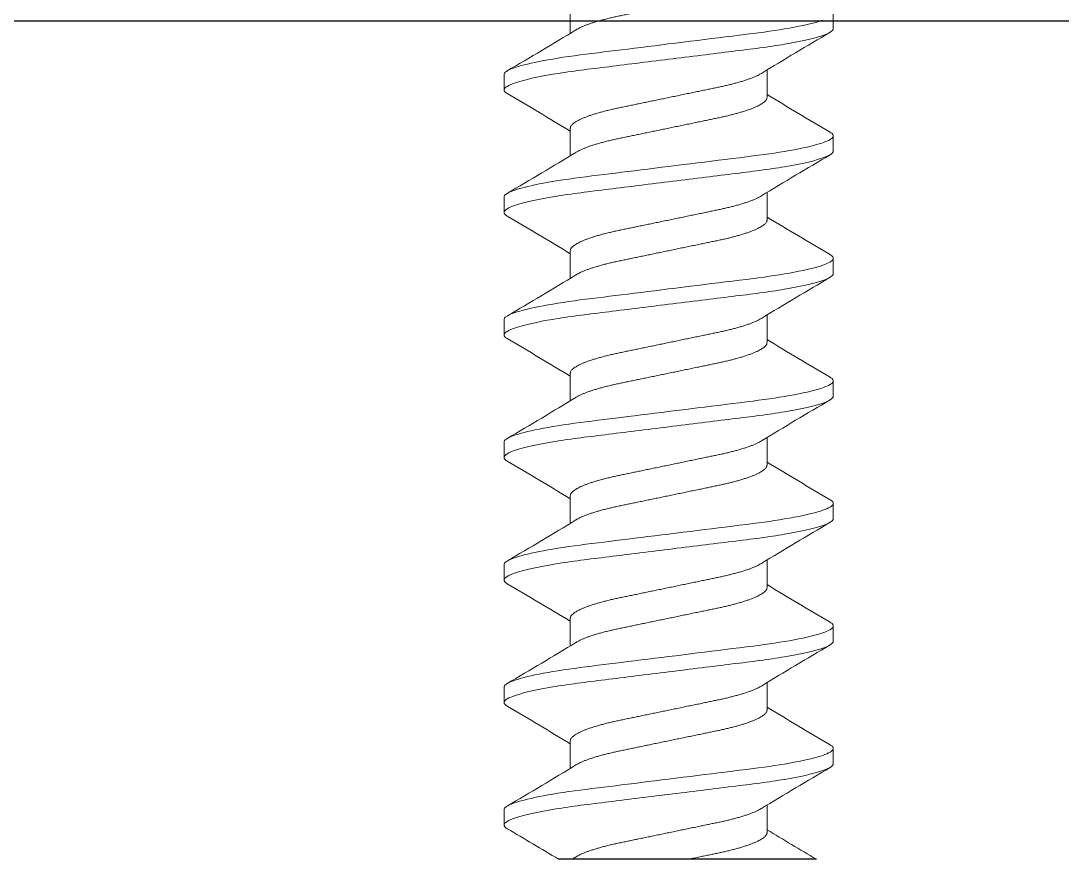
# Model space of a CAD drawing. Header units: inches. Extents: x 129892 to 140765, y 18172 to 24435.
# Drawn here: x 131256.27 to 131265.34, y 22517.56 to 22524.99 of the extents above; entities that cross this region are included whole.
import ezdxf

# ---------------------------------------------------------------- set-up
doc = ezdxf.new("R2010")
doc.units = ezdxf.units.IN
doc.header["$MEASUREMENT"] = 0

# ---------------------------------------------------------------- blocks, each defined once
blk = doc.blocks.new('A$C47B607A2')
at = {"color": 7, "linetype": 'Continuous', "lineweight": 15}
for p, q in [((2.1438, 7.4317), (2.1438, 7.1916)), ((4.4337, 7.2316), (4.4337, 7.365)), ((1.5665, 6.8316), (1.5665, 6.6983)), ((3.8563, 6.6318), (3.8563, 6.8719)), ((2.1438, 6.3651), (2.1438, 6.1249)), ((4.4337, 6.165), (4.4337, 6.2983)), ((3.8563, 5.565), (3.8563, 5.8051)), ((1.5665, 5.765), (1.5665, 5.6316)), ((2.1438, 5.2983), (2.1438, 5.0581)), ((4.4337, 5.0982), (4.4337, 5.2315)), ((3.8563, 4.4982), (3.8563, 4.7383)), ((1.5665, 4.6982), (1.5665, 4.5648)), ((2.1438, 4.2315), (2.1438, 3.9913)), ((4.4337, 4.0314), (4.4337, 4.1647)), ((1.5665, 3.6314), (1.5665, 3.498)), ((3.8563, 3.4314), (3.8563, 3.6715)), ((2.1438, 3.1647), (2.1438, 2.9246)), ((4.4337, 2.9646), (4.4337, 3.0979)), ((1.5665, 2.5646), (1.5665, 2.4312)), ((3.8563, 2.3645), (3.8563, 2.6046)), ((2.1438, 2.0978), (2.1438, 1.8576)), ((4.4337, 1.8977), (4.4337, 2.031)), ((1.5665, 1.4977), (1.5665, 1.3643)), ((3.8563, 1.2977), (3.8563, 1.5378)), ((2.1438, 1.031), (2.1438, 0.7908)), ((4.4337, 0.8309), (4.4337, 0.9642)), ((3.8563, 0.2307), (3.8563, 0.4709)), ((1.5665, 0.4309), (1.5665, 0.2975))]:
    blk.add_line(p, q, dxfattribs=at)
at = {"color": 7, "linetype": 'Continuous', "lineweight": 15, "flags": 128}
for points in [[(4.3423, 7.3052), (4.3214, 7.2983), (4.2984, 7.2913), (4.2703, 7.2835), (4.2397, 7.2756), (4.2067, 7.2677), (4.1713, 7.2599), (4.1338, 7.2521), (4.0941, 7.2444), (4.0525, 7.2368), (4.0092, 7.2293), (3.9664, 7.2223), (3.9223, 7.2154), (3.877, 7.2086), (3.8306, 7.2021), (3.7833, 7.1957), (3.7352, 7.1895), (3.6774, 7.1823), (3.6175, 7.1749), (3.5556, 7.1672), (3.4918, 7.1593), (3.4334, 7.152), (3.3738, 7.1446), (3.3132, 7.1371), (3.2517, 7.1295), (3.1894, 7.1218), (3.1266, 7.114), (3.0634, 7.1062), (3.0001, 7.0983), (2.9399, 7.0908), (2.8798, 7.0834), (2.8201, 7.076), (2.7609, 7.0686), (2.7022, 7.0614), (2.6444, 7.0542), (2.5906, 7.0475), (2.5378, 7.041), (2.486, 7.0345), (2.4353, 7.0283), (2.3859, 7.0221), (2.3322, 7.0155), (2.2802, 7.009), (2.2294, 7.0026), (2.1794, 6.9959), (2.1304, 6.989), (2.0826, 6.9819), (2.036, 6.9747), (1.991, 6.9673), (1.9498, 6.9602), (1.9101, 6.9529), (1.8722, 6.9456), (1.8362, 6.9382), (1.8021, 6.9308), (1.7701, 6.9233), (1.7419, 6.9163), (1.7157, 6.9093), (1.6915, 6.9023), (1.6694, 6.8953), (1.6495, 6.8884), (1.6297, 6.8808), (1.6127, 6.8733), (1.5984, 6.8659), (1.5868, 6.8587), (1.5778, 6.8516), (1.5715, 6.8448), (1.5677, 6.8381), (1.5665, 6.8316), (1.5665, 6.8316)], [(4.4046, 6.3308), (4.4134, 6.3253), (4.4224, 6.3183), (4.4287, 6.3114), (4.4325, 6.3048), (4.4337, 6.2983), (4.4326, 6.2922), (4.4292, 6.2858), (4.4235, 6.2793), (4.4154, 6.2727), (4.4049, 6.2658), (4.392, 6.2589), (4.3776, 6.2522), (4.361, 6.2454), (4.3423, 6.2385), (4.3214, 6.2316), (4.2984, 6.2246), (4.2703, 6.2168), (4.2397, 6.2089), (4.2067, 6.2011), (4.1713, 6.1932), (4.1338, 6.1855), (4.0941, 6.1777), (4.0525, 6.1701), (4.0092, 6.1626), (3.9664, 6.1556), (3.9223, 6.1487), (3.877, 6.142), (3.8306, 6.1354), (3.7833, 6.129), (3.7352, 6.1228), (3.6774, 6.1156), (3.6175, 6.1082), (3.5556, 6.1005), (3.4918, 6.0926), (3.4334, 6.0854), (3.3738, 6.078), (3.3132, 6.0705), (3.2517, 6.0628), (3.1894, 6.0551), (3.1266, 6.0473), (3.0634, 6.0395), (3.0001, 6.0316), (2.9399, 6.0242), (2.8798, 6.0167), (2.8201, 6.0093), (2.7609, 6.002), (2.7022, 5.9947), (2.6444, 5.9875), (2.5906, 5.9809), (2.5378, 5.9743), (2.486, 5.9679), (2.4353, 5.9616), (2.3859, 5.9555), (2.3322, 5.9488), (2.2802, 5.9424), (2.2294, 5.9359), (2.1794, 5.9292), (2.1304, 5.9223), (2.0826, 5.9153), (2.036, 5.908), (1.991, 5.9006), (1.9498, 5.8935), (1.9101, 5.8863), (1.8722, 5.879), (1.8362, 5.8716), (1.8021, 5.8641), (1.7701, 5.8567), (1.7419, 5.8496), (1.7157, 5.8426), (1.6915, 5.8356), (1.6694, 5.8286), (1.6495, 5.8217), (1.6297, 5.8141), (1.6127, 5.8066), (1.5984, 5.7992), (1.5868, 5.792), (1.5778, 5.785), (1.5715, 5.7781), (1.5677, 5.7714), (1.5665, 5.765), (1.5665, 5.765)], [(4.4046, 5.264), (4.4134, 5.2586), (4.4224, 5.2515), (4.4287, 5.2446), (4.4325, 5.238), (4.4337, 5.2315), (4.4326, 5.2254), (4.4292, 5.219), (4.4235, 5.2125), (4.4154, 5.2059), (4.4049, 5.199), (4.392, 5.1921), (4.3776, 5.1854), (4.361, 5.1786), (4.3423, 5.1717), (4.3214, 5.1648), (4.2984, 5.1578), (4.2703, 5.15), (4.2397, 5.1421), (4.2067, 5.1343), (4.1713, 5.1265), (4.1338, 5.1187), (4.0941, 5.111), (4.0525, 5.1033), (4.0092, 5.0958), (3.9664, 5.0888), (3.9223, 5.0819), (3.877, 5.0752), (3.8306, 5.0686), (3.7833, 5.0622), (3.7352, 5.056), (3.6774, 5.0488), (3.6175, 5.0414), (3.5556, 5.0337), (3.4918, 5.0258), (3.4334, 5.0186), (3.3738, 5.0112), (3.3132, 5.0037), (3.2517, 4.996), (3.1894, 4.9883), (3.1266, 4.9805), (3.0634, 4.9727), (3.0001, 4.9648), (2.9399, 4.9574), (2.8798, 4.9499), (2.8201, 4.9425), (2.7609, 4.9352), (2.7022, 4.9279), (2.6444, 4.9207), (2.5906, 4.9141), (2.5378, 4.9075), (2.486, 4.9011), (2.4353, 4.8948), (2.3859, 4.8887), (2.3322, 4.882), (2.2802, 4.8756), (2.2294, 4.8691), (2.1794, 4.8624), (2.1304, 4.8555), (2.0826, 4.8485), (2.036, 4.8412), (1.991, 4.8339), (1.9498, 4.8267), (1.9101, 4.8195), (1.8722, 4.8122), (1.8362, 4.8048), (1.8021, 4.7973), (1.7701, 4.7899), (1.7419, 4.7828), (1.7157, 4.7758), (1.6915, 4.7688), (1.6694, 4.7618), (1.6495, 4.7549), (1.6297, 4.7473), (1.6127, 4.7398), (1.5984, 4.7324), (1.5868, 4.7252), (1.5778, 4.7182), (1.5715, 4.7113), (1.5677, 4.7046), (1.5665, 4.6982), (1.5665, 4.6982)], [(4.4046, 4.1972), (4.4134, 4.1918), (4.4224, 4.1847), (4.4287, 4.1778), (4.4325, 4.1712), (4.4337, 4.1647), (4.4326, 4.1586), (4.4292, 4.1523), (4.4235, 4.1457), (4.4154, 4.1391), (4.4049, 4.1322), (4.392, 4.1253), (4.3776, 4.1186), (4.361, 4.1118), (4.3423, 4.105), (4.3214, 4.098), (4.2984, 4.091), (4.2703, 4.0832), (4.2397, 4.0753), (4.2067, 4.0675), (4.1713, 4.0597), (4.1338, 4.0519), (4.0941, 4.0442), (4.0525, 4.0365), (4.0092, 4.029), (3.9664, 4.022), (3.9223, 4.0151), (3.877, 4.0084), (3.8306, 4.0018), (3.7833, 3.9954), (3.7352, 3.9892), (3.6774, 3.982), (3.6175, 3.9746), (3.5556, 3.9669), (3.4918, 3.959), (3.4334, 3.9518), (3.3738, 3.9444), (3.3132, 3.9369), (3.2517, 3.9292), (3.1894, 3.9215), (3.1266, 3.9137), (3.0634, 3.9059), (3.0001, 3.898), (2.9399, 3.8906), (2.8798, 3.8831), (2.8201, 3.8757), (2.7609, 3.8684), (2.7022, 3.8611), (2.6444, 3.8539), (2.5906, 3.8473), (2.5378, 3.8407), (2.486, 3.8343), (2.4353, 3.828), (2.3859, 3.8219), (2.3322, 3.8152), (2.2802, 3.8088), (2.2294, 3.8023), (2.1794, 3.7956), (2.1304, 3.7887), (2.0826, 3.7817), (2.036, 3.7744), (1.991, 3.7671), (1.9498, 3.7599), (1.9101, 3.7527), (1.8722, 3.7454), (1.8362, 3.738), (1.8021, 3.7305), (1.7701, 3.7231), (1.7419, 3.716), (1.7157, 3.709), (1.6915, 3.702), (1.6694, 3.695), (1.6495, 3.6881), (1.6297, 3.6805), (1.6127, 3.673), (1.5984, 3.6656), (1.5868, 3.6584), (1.5778, 3.6514), (1.5715, 3.6445), (1.5677, 3.6378), (1.5665, 3.6314), (1.5665, 3.6314)], [(4.4046, 3.1304), (4.4134, 3.125), (4.4224, 3.1179), (4.4287, 3.111), (4.4325, 3.1044), (4.4337, 3.0979), (4.4326, 3.0918), (4.4292, 3.0855), (4.4235, 3.079), (4.4154, 3.0723), (4.4049, 3.0655), (4.392, 3.0585), (4.3776, 3.0518), (4.361, 3.045), (4.3423, 3.0382), (4.3214, 3.0312), (4.2984, 3.0242), (4.2703, 3.0164), (4.2397, 3.0086), (4.2067, 3.0007), (4.1713, 2.9929), (4.1338, 2.9851), (4.0941, 2.9774), (4.0525, 2.9697), (4.0092, 2.9622), (3.9664, 2.9552), (3.9223, 2.9483), (3.877, 2.9416), (3.8306, 2.935), (3.7833, 2.9286), (3.7352, 2.9224), (3.6774, 2.9152), (3.6175, 2.9078), (3.5556, 2.9001), (3.4918, 2.8922), (3.4334, 2.885), (3.3738, 2.8776), (3.3132, 2.8701), (3.2517, 2.8624), (3.1894, 2.8547), (3.1266, 2.8469), (3.0634, 2.8391), (3.0001, 2.8312), (2.9399, 2.8238), (2.8798, 2.8163), (2.8201, 2.8089), (2.7609, 2.8016), (2.7022, 2.7943), (2.6444, 2.7871), (2.5906, 2.7805), (2.5378, 2.7739), (2.486, 2.7675), (2.4353, 2.7612), (2.3859, 2.7551), (2.3322, 2.7484), (2.2802, 2.742), (2.2294, 2.7355), (2.1794, 2.7288), (2.1304, 2.7219), (2.0826, 2.7149), (2.036, 2.7076), (1.991, 2.7003), (1.9498, 2.6931), (1.9101, 2.6859), (1.8722, 2.6786), (1.8362, 2.6712), (1.8021, 2.6638), (1.7701, 2.6563), (1.7419, 2.6492), (1.7157, 2.6422), (1.6915, 2.6352), (1.6694, 2.6282), (1.6495, 2.6213), (1.6297, 2.6137), (1.6127, 2.6062), (1.5984, 2.5989), (1.5868, 2.5916), (1.5778, 2.5846), (1.5715, 2.5777), (1.5677, 2.571), (1.5665, 2.5646), (1.5665, 2.5646)], [(4.4046, 2.0635), (4.4134, 2.058), (4.4224, 2.051), (4.4287, 2.0441), (4.4325, 2.0375), (4.4337, 2.031), (4.4326, 2.0249), (4.4292, 2.0185), (4.4235, 2.012), (4.4154, 2.0054), (4.4049, 1.9985), (4.392, 1.9916), (4.3776, 1.9849), (4.361, 1.9781), (4.3423, 1.9712), (4.3214, 1.9643), (4.2984, 1.9573), (4.2703, 1.9495), (4.2397, 1.9416), (4.2067, 1.9338), (4.1713, 1.9259), (4.1338, 1.9182), (4.0941, 1.9104), (4.0525, 1.9028), (4.0092, 1.8953), (3.9664, 1.8883), (3.9223, 1.8814), (3.877, 1.8747), (3.8306, 1.8681), (3.7833, 1.8617), (3.7352, 1.8555), (3.6774, 1.8483), (3.6175, 1.8409), (3.5556, 1.8332), (3.4918, 1.8253), (3.4334, 1.8181), (3.3738, 1.8107), (3.3132, 1.8032), (3.2517, 1.7955), (3.1894, 1.7878), (3.1266, 1.78), (3.0634, 1.7722), (3.0001, 1.7643), (2.9399, 1.7569), (2.8798, 1.7494), (2.8201, 1.742), (2.7609, 1.7347), (2.7022, 1.7274), (2.6444, 1.7202), (2.5906, 1.7135), (2.5378, 1.707), (2.486, 1.7006), (2.4353, 1.6943), (2.3859, 1.6882), (2.3322, 1.6815), (2.2802, 1.6751), (2.2294, 1.6686), (2.1794, 1.6619), (2.1304, 1.655), (2.0826, 1.648), (2.036, 1.6407), (1.991, 1.6333), (1.9498, 1.6262), (1.9101, 1.619), (1.8722, 1.6117), (1.8362, 1.6043), (1.8021, 1.5968), (1.7701, 1.5894), (1.7419, 1.5823), (1.7157, 1.5753), (1.6915, 1.5683), (1.6694, 1.5613), (1.6495, 1.5544), (1.6297, 1.5468), (1.6127, 1.5393), (1.5984, 1.5319), (1.5868, 1.5247), (1.5778, 1.5177), (1.5715, 1.5108), (1.5677, 1.5041), (1.5665, 1.4977), (1.5665, 1.4977)], [(4.4046, 0.9967), (4.4134, 0.9912), (4.4224, 0.9842), (4.4287, 0.9773), (4.4325, 0.9707), (4.4337, 0.9642), (4.4326, 0.9581), (4.4292, 0.9517), (4.4235, 0.9452), (4.4154, 0.9386), (4.4049, 0.9317), (4.392, 0.9248), (4.3776, 0.9181), (4.361, 0.9113), (4.3423, 0.9044), (4.3214, 0.8975), (4.2984, 0.8905), (4.2703, 0.8827), (4.2397, 0.8748), (4.2067, 0.867), (4.1713, 0.8591), (4.1338, 0.8514), (4.0941, 0.8437), (4.0525, 0.836), (4.0092, 0.8285), (3.9664, 0.8215), (3.9223, 0.8146), (3.877, 0.8079), (3.8306, 0.8013), (3.7833, 0.7949), (3.7352, 0.7887), (3.6774, 0.7815), (3.6175, 0.7741), (3.5556, 0.7664), (3.4918, 0.7585), (3.4334, 0.7513), (3.3738, 0.7439), (3.3132, 0.7364), (3.2517, 0.7287), (3.1894, 0.721), (3.1266, 0.7132), (3.0634, 0.7054), (3.0001, 0.6975), (2.9399, 0.6901), (2.8798, 0.6826), (2.8201, 0.6752), (2.7609, 0.6679), (2.7022, 0.6606), (2.6444, 0.6534), (2.5906, 0.6468), (2.5378, 0.6402), (2.486, 0.6338), (2.4353, 0.6275), (2.3859, 0.6214), (2.3322, 0.6147), (2.2802, 0.6083), (2.2294, 0.6018), (2.1794, 0.5951), (2.1304, 0.5882), (2.0826, 0.5812), (2.036, 0.5739), (1.991, 0.5666), (1.9498, 0.5594), (1.9101, 0.5522), (1.8722, 0.5449), (1.8362, 0.5375), (1.8021, 0.53), (1.7701, 0.5226), (1.7419, 0.5155), (1.7157, 0.5085), (1.6915, 0.5015), (1.6694, 0.4945), (1.6495, 0.4876), (1.6297, 0.48), (1.6127, 0.4725), (1.5984, 0.4651), (1.5868, 0.4579), (1.5778, 0.4509), (1.5715, 0.444), (1.5677, 0.4373), (1.5665, 0.4309), (1.5665, 0.4309)]]:
    blk.add_lwpolyline(points, dxfattribs=at)
blk.add_lwpolyline([(4.2863, -0.0003), (2.0412, -0.0003)])
at = {"color": 7, "linetype": 'Continuous', "lineweight": 15}
for centre, radius, start, end in [((-20.3924, 44.3185), 43.4314, 300.41518, 301.33364), ((26.3834, -30.2396), 43.4134, 120.41507, 121.3338), ((-22.0266, -33.5413), 46.6327, 58.78071, 59.56562), ((28.0263, 46.5373), 46.6319, 238.78072, 239.56555), ((-20.3864, 43.2417), 43.4197, 300.41509, 301.33379), ((26.3879, -31.3141), 43.4223, 120.41517, 121.33371), ((-22.0333, -34.6193), 46.6458, 58.78085, 59.56555), ((28.0263, 45.4705), 46.6319, 238.78072, 239.56555), ((-20.3864, 42.175), 43.4197, 300.41509, 301.33379), ((26.3879, -32.3809), 43.4223, 120.41517, 121.33371), ((-22.0333, -35.6861), 46.6458, 58.78085, 59.56555), ((28.0263, 44.4037), 46.6319, 238.78072, 239.56555), ((-20.3864, 41.1082), 43.4197, 300.41509, 301.33379), ((26.3879, -33.4477), 43.4223, 120.41517, 121.33371), ((-22.0333, -36.7529), 46.6458, 58.78085, 59.56555), ((28.0263, 43.3369), 46.6319, 238.78072, 239.56555), ((-20.3864, 40.0414), 43.4197, 300.41509, 301.33379), ((26.3879, -34.5145), 43.4223, 120.41517, 121.33371), ((-22.0333, -37.8197), 46.6458, 58.78085, 59.56555), ((28.0263, 42.27), 46.6319, 238.78072, 239.56555), ((-20.3864, 38.9744), 43.4197, 300.41509, 301.33379), ((26.3879, -35.5814), 43.4223, 120.41517, 121.33371), ((-22.0333, -38.8866), 46.6458, 58.78085, 59.56555), ((28.0263, 41.2032), 46.6319, 238.78072, 239.56555), ((-20.3864, 37.9077), 43.4197, 300.41509, 301.33379), ((26.3879, -36.6482), 43.4223, 120.41517, 121.33371), ((-22.0333, -39.9534), 46.6458, 58.92813, 59.56555), ((28.0263, 40.1363), 46.6319, 238.78072, 239.3964)]:
    blk.add_arc(centre, radius, start, end, dxfattribs=at)
for points, knots in [([(3.8563, 7.698), (3.8561, 7.6953), (3.8557, 7.6898), (3.8519, 7.6812), (3.8457, 7.6723), (3.837, 7.6631), (3.8256, 7.6537), (3.8116, 7.6441), (3.7951, 7.6343), (3.7756, 7.6242), (3.7533, 7.6139), (3.7279, 7.6034), (3.7001, 7.593), (3.6699, 7.5826), (3.6375, 7.5724), (3.6037, 7.5625), (3.5688, 7.553), (3.533, 7.5439), (3.496, 7.535), (3.4581, 7.5265), (3.419, 7.5183), (3.3787, 7.51), (3.337, 7.5013), (3.2931, 7.4922), (3.2471, 7.4827), (3.1992, 7.4727), (3.1503, 7.4626), (3.1007, 7.4523), (3.0505, 7.4418), (3.0009, 7.4315), (2.952, 7.4214), (2.904, 7.4114), (2.8566, 7.4016), (2.8098, 7.3919), (2.7639, 7.3823), (2.719, 7.373), (2.6754, 7.364), (2.6326, 7.3551), (2.5906, 7.3464), (2.5494, 7.3378), (2.5095, 7.3289), (2.4706, 7.3197), (2.433, 7.3102), (2.3975, 7.3005), (2.3642, 7.2908), (2.3332, 7.2811), (2.3041, 7.2712), (2.2772, 7.2612), (2.2525, 7.2512), (2.2301, 7.2412), (2.2105, 7.2313), (2.1981, 7.2246), (2.193, 7.2212), (2.1928, 7.2211)], [0, 0, 0, 0, 0.018809, 0.037877, 0.057179, 0.076689, 0.096379, 0.11622, 0.136179, 0.156224, 0.177279, 0.198352, 0.219403, 0.240394, 0.261285, 0.282039, 0.301689, 0.321152, 0.340401, 0.359409, 0.378169, 0.397041, 0.416167, 0.435521, 0.456012, 0.476692, 0.497525, 0.518475, 0.539504, 0.560572, 0.580683, 0.60076, 0.620768, 0.640675, 0.660448, 0.680056, 0.699471, 0.718664, 0.738507, 0.758145, 0.778013, 0.798149, 0.818524, 0.839105, 0.858913, 0.878847, 0.898874, 0.918963, 0.939077, 0.959183, 0.979247, 0.999234, 1, 1, 1, 1]), ([(4.4337, 7.2316), (4.4337, 7.2124), (4.3988, 7.19), (4.2535, 7.143), (4.1432, 7.1185), (3.9422, 7.0847), (3.8695, 7.0738), (3.7178, 7.0536), (3.6391, 7.0442), (3.3836, 7.0125), (3.1922, 6.9888), (2.808, 6.9411), (2.6165, 6.9174), (2.3611, 6.8857), (2.2824, 6.8763), (2.1307, 6.8561), (2.058, 6.8453), (1.857, 6.8114), (1.7467, 6.787), (1.6014, 6.74), (1.5665, 6.7175), (1.5665, 6.6983)], [0, 0, 0, 0, 0.125, 0.125, 0.25, 0.25, 0.3125, 0.3125, 0.375, 0.375, 0.5, 0.5, 0.625, 0.625, 0.6875, 0.6875, 0.75, 0.75, 0.875, 0.875, 1, 1, 1, 1]), ([(3.8072, 6.842), (3.8031, 6.8396), (3.7937, 6.8338), (3.7756, 6.8246), (3.7533, 6.8143), (3.7279, 6.8038), (3.7001, 6.7934), (3.6699, 6.783), (3.6375, 6.7728), (3.6037, 6.7629), (3.5688, 6.7534), (3.533, 6.7443), (3.496, 6.7354), (3.4581, 6.7269), (3.419, 6.7187), (3.3787, 6.7104), (3.337, 6.7017), (3.2931, 6.6926), (3.2471, 6.683), (3.1992, 6.6731), (3.1503, 6.663), (3.1007, 6.6526), (3.0505, 6.6422), (3.0009, 6.6319), (2.952, 6.6218), (2.904, 6.6118), (2.8566, 6.602), (2.8098, 6.5922), (2.7639, 6.5827), (2.719, 6.5734), (2.6754, 6.5644), (2.6326, 6.5555), (2.5906, 6.5467), (2.5494, 6.5382), (2.5095, 6.5293), (2.4706, 6.5201), (2.433, 6.5106), (2.3975, 6.5009), (2.3642, 6.4912), (2.3332, 6.4814), (2.3041, 6.4716), (2.2772, 6.4616), (2.2525, 6.4516), (2.2302, 6.4416), (2.2103, 6.4317), (2.1927, 6.4217), (2.1776, 6.4117), (2.1651, 6.4018), (2.1555, 6.3921), (2.1488, 6.3828), (2.1446, 6.3737), (2.1441, 6.368), (2.1438, 6.3651)], [0, 0, 0, 0, 0.015022, 0.035068, 0.056123, 0.077196, 0.098248, 0.119238, 0.14013, 0.160884, 0.180534, 0.199998, 0.219246, 0.238255, 0.257015, 0.275888, 0.295014, 0.314368, 0.33486, 0.35554, 0.376373, 0.397323, 0.418352, 0.439421, 0.459532, 0.479609, 0.499618, 0.519525, 0.539298, 0.558906, 0.578321, 0.597515, 0.617358, 0.636996, 0.656865, 0.677001, 0.697376, 0.717957, 0.737765, 0.7577, 0.777727, 0.797816, 0.81793, 0.838037, 0.858101, 0.878088, 0.898909, 0.919574, 0.940046, 0.960295, 0.980289, 1, 1, 1, 1]), ([(3.8563, 6.6318), (3.8561, 6.629), (3.8557, 6.6235), (3.8519, 6.6149), (3.8457, 6.606), (3.837, 6.5968), (3.8256, 6.5874), (3.8116, 6.5778), (3.7951, 6.568), (3.7756, 6.5579), (3.7533, 6.5476), (3.7279, 6.5372), (3.7001, 6.5267), (3.6699, 6.5163), (3.6375, 6.5061), (3.6037, 6.4962), (3.5688, 6.4867), (3.533, 6.4776), (3.496, 6.4688), (3.4581, 6.4602), (3.419, 6.4521), (3.3787, 6.4437), (3.337, 6.435), (3.2931, 6.4259), (3.2471, 6.4164), (3.1992, 6.4064), (3.1503, 6.3963), (3.1007, 6.386), (3.0505, 6.3756), (3.0009, 6.3653), (2.952, 6.3551), (2.904, 6.3452), (2.8566, 6.3353), (2.8098, 6.3256), (2.7639, 6.316), (2.719, 6.3067), (2.6754, 6.2977), (2.6326, 6.2888), (2.5906, 6.2801), (2.5494, 6.2715), (2.5095, 6.2627), (2.4706, 6.2534), (2.433, 6.2439), (2.3975, 6.2343), (2.3642, 6.2245), (2.3332, 6.2148), (2.3041, 6.2049), (2.2772, 6.1949), (2.2525, 6.1849), (2.2301, 6.1749), (2.2105, 6.165), (2.1981, 6.1583), (2.193, 6.1549), (2.1928, 6.1548)], [0, 0, 0, 0, 0.018809, 0.037877, 0.057179, 0.076689, 0.096379, 0.11622, 0.136179, 0.156224, 0.177279, 0.198352, 0.219403, 0.240394, 0.261285, 0.282039, 0.301689, 0.321152, 0.340401, 0.359409, 0.378169, 0.397041, 0.416167, 0.435521, 0.456012, 0.476692, 0.497525, 0.518475, 0.539504, 0.560572, 0.580683, 0.60076, 0.620768, 0.640675, 0.660448, 0.680056, 0.699471, 0.718664, 0.738507, 0.758145, 0.778013, 0.798149, 0.818524, 0.839105, 0.858913, 0.878847, 0.898874, 0.918963, 0.939077, 0.959183, 0.979247, 0.999234, 1, 1, 1, 1]), ([(4.4337, 6.165), (4.4337, 6.1457), (4.3988, 6.1233), (4.2535, 6.0763), (4.1432, 6.0519), (3.9422, 6.018), (3.8695, 6.0072), (3.7178, 5.9869), (3.6391, 5.9775), (3.3836, 5.9459), (3.1922, 5.9221), (2.808, 5.8745), (2.6165, 5.8507), (2.3611, 5.8191), (2.2824, 5.8097), (2.1307, 5.7894), (2.058, 5.7786), (1.857, 5.7447), (1.7467, 5.7203), (1.6014, 5.6733), (1.5665, 5.6509), (1.5665, 5.6316)], [0, 0, 0, 0, 0.125, 0.125, 0.25, 0.25, 0.3125, 0.3125, 0.375, 0.375, 0.5, 0.5, 0.625, 0.625, 0.6875, 0.6875, 0.75, 0.75, 0.875, 0.875, 1, 1, 1, 1]), ([(3.8072, 5.7752), (3.8031, 5.7728), (3.7937, 5.7671), (3.7756, 5.7578), (3.7533, 5.7475), (3.7279, 5.737), (3.7001, 5.7266), (3.6699, 5.7162), (3.6375, 5.706), (3.6037, 5.6961), (3.5688, 5.6866), (3.533, 5.6775), (3.496, 5.6686), (3.4581, 5.6601), (3.419, 5.6519), (3.3787, 5.6436), (3.337, 5.6349), (3.2931, 5.6258), (3.2471, 5.6162), (3.1992, 5.6063), (3.1503, 5.5962), (3.1007, 5.5858), (3.0505, 5.5754), (3.0009, 5.5651), (2.952, 5.555), (2.904, 5.545), (2.8566, 5.5352), (2.8098, 5.5255), (2.7639, 5.5159), (2.719, 5.5066), (2.6754, 5.4976), (2.6326, 5.4887), (2.5906, 5.4799), (2.5494, 5.4714), (2.5095, 5.4625), (2.4706, 5.4533), (2.433, 5.4438), (2.3975, 5.4341), (2.3642, 5.4244), (2.3332, 5.4146), (2.3041, 5.4048), (2.2772, 5.3948), (2.2525, 5.3848), (2.2302, 5.3748), (2.2103, 5.3649), (2.1927, 5.3549), (2.1776, 5.3449), (2.1651, 5.335), (2.1555, 5.3253), (2.1488, 5.316), (2.1446, 5.3069), (2.1441, 5.3012), (2.1438, 5.2983)], [0, 0, 0, 0, 0.015022, 0.035068, 0.056123, 0.077196, 0.098248, 0.119238, 0.14013, 0.160884, 0.180534, 0.199998, 0.219246, 0.238255, 0.257015, 0.275888, 0.295014, 0.314368, 0.33486, 0.35554, 0.376373, 0.397324, 0.418352, 0.439421, 0.459532, 0.479609, 0.499618, 0.519525, 0.539298, 0.558906, 0.578321, 0.597515, 0.617358, 0.636996, 0.656865, 0.677001, 0.697376, 0.717957, 0.737765, 0.757699, 0.777727, 0.797816, 0.81793, 0.838037, 0.858101, 0.878088, 0.898909, 0.919574, 0.940046, 0.960295, 0.980289, 1, 1, 1, 1]), ([(3.8563, 5.565), (3.8561, 5.5622), (3.8557, 5.5567), (3.8519, 5.5481), (3.8457, 5.5392), (3.837, 5.53), (3.8256, 5.5206), (3.8116, 5.511), (3.7951, 5.5012), (3.7756, 5.4911), (3.7533, 5.4808), (3.7279, 5.4704), (3.7001, 5.4599), (3.6699, 5.4496), (3.6375, 5.4393), (3.6037, 5.4294), (3.5688, 5.4199), (3.533, 5.4108), (3.496, 5.402), (3.4581, 5.3934), (3.419, 5.3853), (3.3787, 5.3769), (3.337, 5.3682), (3.2931, 5.3591), (3.2471, 5.3496), (3.1992, 5.3396), (3.1503, 5.3295), (3.1007, 5.3192), (3.0505, 5.3088), (3.0009, 5.2985), (2.952, 5.2883), (2.904, 5.2784), (2.8566, 5.2685), (2.8098, 5.2588), (2.7639, 5.2493), (2.719, 5.2399), (2.6754, 5.2309), (2.6326, 5.222), (2.5906, 5.2133), (2.5494, 5.2048), (2.5095, 5.1959), (2.4706, 5.1867), (2.433, 5.1771), (2.3975, 5.1675), (2.3642, 5.1577), (2.3332, 5.148), (2.3041, 5.1381), (2.2772, 5.1281), (2.2525, 5.1181), (2.2301, 5.1081), (2.2105, 5.0982), (2.1981, 5.0915), (2.193, 5.0881), (2.1928, 5.088)], [0, 0, 0, 0, 0.018809, 0.037877, 0.057179, 0.076689, 0.096379, 0.11622, 0.136179, 0.156224, 0.177279, 0.198352, 0.219403, 0.240394, 0.261285, 0.282039, 0.301689, 0.321152, 0.340401, 0.359409, 0.378169, 0.397041, 0.416167, 0.435521, 0.456012, 0.476692, 0.497525, 0.518475, 0.539504, 0.560572, 0.580683, 0.60076, 0.620768, 0.640675, 0.660448, 0.680056, 0.699471, 0.718664, 0.738507, 0.758145, 0.778013, 0.798149, 0.818524, 0.839105, 0.858913, 0.878847, 0.898874, 0.918963, 0.939077, 0.959183, 0.979247, 0.999234, 1, 1, 1, 1]), ([(4.4337, 5.0982), (4.4337, 5.0789), (4.3988, 5.0565), (4.2535, 5.0095), (4.1432, 4.9851), (3.9422, 4.9512), (3.8695, 4.9404), (3.7178, 4.9202), (3.6391, 4.9107), (3.3836, 4.8791), (3.1922, 4.8553), (2.808, 4.8077), (2.6165, 4.7839), (2.3611, 4.7523), (2.2824, 4.7429), (2.1307, 4.7226), (2.058, 4.7118), (1.857, 4.6779), (1.7467, 4.6535), (1.6014, 4.6065), (1.5665, 4.5841), (1.5665, 4.5648)], [0, 0, 0, 0, 0.125, 0.125, 0.25, 0.25, 0.3125, 0.3125, 0.375, 0.375, 0.5, 0.5, 0.625, 0.625, 0.6875, 0.6875, 0.75, 0.75, 0.875, 0.875, 1, 1, 1, 1]), ([(3.8072, 4.7084), (3.8031, 4.706), (3.7937, 4.7003), (3.7756, 4.691), (3.7533, 4.6807), (3.7279, 4.6702), (3.7001, 4.6598), (3.6699, 4.6494), (3.6375, 4.6392), (3.6037, 4.6293), (3.5688, 4.6198), (3.533, 4.6107), (3.496, 4.6018), (3.4581, 4.5933), (3.419, 4.5851), (3.3787, 4.5768), (3.337, 4.5681), (3.2931, 4.559), (3.2471, 4.5495), (3.1992, 4.5395), (3.1503, 4.5294), (3.1007, 4.5191), (3.0505, 4.5086), (3.0009, 4.4983), (2.952, 4.4882), (2.904, 4.4782), (2.8566, 4.4684), (2.8098, 4.4587), (2.7639, 4.4491), (2.719, 4.4398), (2.6754, 4.4308), (2.6326, 4.4219), (2.5906, 4.4132), (2.5494, 4.4046), (2.5095, 4.3957), (2.4706, 4.3865), (2.433, 4.377), (2.3975, 4.3673), (2.3642, 4.3576), (2.3332, 4.3479), (2.3041, 4.338), (2.2772, 4.328), (2.2525, 4.318), (2.2302, 4.308), (2.2103, 4.2981), (2.1927, 4.2881), (2.1776, 4.2781), (2.1651, 4.2682), (2.1555, 4.2586), (2.1488, 4.2492), (2.1446, 4.2402), (2.1441, 4.2344), (2.1438, 4.2315)], [0, 0, 0, 0, 0.015022, 0.035068, 0.056123, 0.077196, 0.098248, 0.119238, 0.14013, 0.160884, 0.180534, 0.199998, 0.219246, 0.238255, 0.257015, 0.275888, 0.295014, 0.314368, 0.33486, 0.35554, 0.376373, 0.397324, 0.418352, 0.439421, 0.459532, 0.479609, 0.499618, 0.519525, 0.539298, 0.558906, 0.578321, 0.597515, 0.617358, 0.636996, 0.656865, 0.677001, 0.697376, 0.717957, 0.737765, 0.757699, 0.777727, 0.797816, 0.81793, 0.838037, 0.858101, 0.878088, 0.898909, 0.919574, 0.940046, 0.960295, 0.980289, 1, 1, 1, 1]), ([(3.8563, 4.4982), (3.8561, 4.4954), (3.8557, 4.4899), (3.8519, 4.4813), (3.8457, 4.4724), (3.837, 4.4632), (3.8256, 4.4538), (3.8116, 4.4442), (3.7951, 4.4344), (3.7756, 4.4243), (3.7533, 4.414), (3.7279, 4.4036), (3.7001, 4.3931), (3.6699, 4.3828), (3.6375, 4.3725), (3.6037, 4.3626), (3.5688, 4.3531), (3.533, 4.344), (3.496, 4.3352), (3.4581, 4.3266), (3.419, 4.3185), (3.3787, 4.3101), (3.337, 4.3014), (3.2931, 4.2923), (3.2471, 4.2828), (3.1992, 4.2728), (3.1503, 4.2627), (3.1007, 4.2524), (3.0505, 4.242), (3.0009, 4.2317), (2.952, 4.2215), (2.904, 4.2116), (2.8566, 4.2017), (2.8098, 4.192), (2.7639, 4.1825), (2.719, 4.1731), (2.6754, 4.1641), (2.6326, 4.1552), (2.5906, 4.1465), (2.5494, 4.138), (2.5095, 4.1291), (2.4706, 4.1199), (2.433, 4.1103), (2.3975, 4.1007), (2.3642, 4.0909), (2.3332, 4.0812), (2.3041, 4.0713), (2.2772, 4.0613), (2.2525, 4.0513), (2.2301, 4.0414), (2.2105, 4.0314), (2.1981, 4.0247), (2.193, 4.0214), (2.1928, 4.0212)], [0, 0, 0, 0, 0.018809, 0.037877, 0.057179, 0.076689, 0.096379, 0.11622, 0.136179, 0.156224, 0.177279, 0.198352, 0.219403, 0.240394, 0.261285, 0.282039, 0.301689, 0.321152, 0.340401, 0.359409, 0.378169, 0.397041, 0.416167, 0.435521, 0.456012, 0.476692, 0.497525, 0.518475, 0.539504, 0.560572, 0.580683, 0.60076, 0.620768, 0.640675, 0.660448, 0.680056, 0.699471, 0.718664, 0.738507, 0.758145, 0.778013, 0.798149, 0.818524, 0.839105, 0.858913, 0.878847, 0.898874, 0.918963, 0.939077, 0.959183, 0.979247, 0.999234, 1, 1, 1, 1]), ([(4.4337, 4.0314), (4.4337, 4.0121), (4.3988, 3.9897), (4.2535, 3.9427), (4.1432, 3.9183), (3.9422, 3.8844), (3.8695, 3.8736), (3.7178, 3.8534), (3.6391, 3.8439), (3.3836, 3.8123), (3.1922, 3.7885), (2.808, 3.7409), (2.6165, 3.7171), (2.3611, 3.6855), (2.2824, 3.6761), (2.1307, 3.6558), (2.058, 3.645), (1.857, 3.6112), (1.7467, 3.5867), (1.6014, 3.5397), (1.5665, 3.5173), (1.5665, 3.498)], [0, 0, 0, 0, 0.125, 0.125, 0.25, 0.25, 0.3125, 0.3125, 0.375, 0.375, 0.5, 0.5, 0.625, 0.625, 0.6875, 0.6875, 0.75, 0.75, 0.875, 0.875, 1, 1, 1, 1]), ([(3.8072, 3.6416), (3.8031, 3.6392), (3.7937, 3.6335), (3.7756, 3.6242), (3.7533, 3.6139), (3.7279, 3.6034), (3.7001, 3.593), (3.6699, 3.5826), (3.6375, 3.5724), (3.6037, 3.5625), (3.5688, 3.553), (3.533, 3.5439), (3.496, 3.535), (3.4581, 3.5265), (3.419, 3.5183), (3.3787, 3.51), (3.337, 3.5013), (3.2931, 3.4922), (3.2471, 3.4827), (3.1992, 3.4727), (3.1503, 3.4626), (3.1007, 3.4523), (3.0505, 3.4418), (3.0009, 3.4315), (2.952, 3.4214), (2.904, 3.4114), (2.8566, 3.4016), (2.8098, 3.3919), (2.7639, 3.3823), (2.719, 3.373), (2.6754, 3.364), (2.6326, 3.3551), (2.5906, 3.3464), (2.5494, 3.3378), (2.5095, 3.3289), (2.4706, 3.3197), (2.433, 3.3102), (2.3975, 3.3005), (2.3642, 3.2908), (2.3332, 3.2811), (2.3041, 3.2712), (2.2772, 3.2612), (2.2525, 3.2512), (2.2302, 3.2412), (2.2103, 3.2313), (2.1927, 3.2213), (2.1776, 3.2113), (2.1651, 3.2014), (2.1555, 3.1918), (2.1488, 3.1824), (2.1446, 3.1734), (2.1441, 3.1676), (2.1438, 3.1647)], [0, 0, 0, 0, 0.015022, 0.035068, 0.056123, 0.077196, 0.098248, 0.119238, 0.14013, 0.160884, 0.180534, 0.199998, 0.219246, 0.238255, 0.257015, 0.275888, 0.295014, 0.314368, 0.33486, 0.35554, 0.376373, 0.397324, 0.418352, 0.439421, 0.459532, 0.479609, 0.499618, 0.519525, 0.539298, 0.558906, 0.578321, 0.597515, 0.617358, 0.636996, 0.656865, 0.677001, 0.697376, 0.717957, 0.737765, 0.757699, 0.777727, 0.797816, 0.81793, 0.838037, 0.858101, 0.878088, 0.898909, 0.919574, 0.940046, 0.960295, 0.980289, 1, 1, 1, 1]), ([(3.8563, 3.4314), (3.8561, 3.4286), (3.8557, 3.4231), (3.8519, 3.4145), (3.8457, 3.4056), (3.837, 3.3964), (3.8256, 3.387), (3.8116, 3.3774), (3.7951, 3.3676), (3.7756, 3.3575), (3.7533, 3.3472), (3.7279, 3.3368), (3.7001, 3.3263), (3.6699, 3.316), (3.6375, 3.3057), (3.6037, 3.2958), (3.5688, 3.2863), (3.533, 3.2772), (3.496, 3.2684), (3.4581, 3.2598), (3.419, 3.2517), (3.3787, 3.2433), (3.337, 3.2346), (3.2931, 3.2255), (3.2471, 3.216), (3.1992, 3.2061), (3.1503, 3.1959), (3.1007, 3.1856), (3.0505, 3.1752), (3.0009, 3.1649), (2.952, 3.1547), (2.904, 3.1448), (2.8566, 3.1349), (2.8098, 3.1252), (2.7639, 3.1157), (2.719, 3.1064), (2.6754, 3.0973), (2.6326, 3.0884), (2.5906, 3.0797), (2.5494, 3.0712), (2.5095, 3.0623), (2.4706, 3.0531), (2.433, 3.0435), (2.3975, 3.0339), (2.3642, 3.0241), (2.3332, 3.0144), (2.3041, 3.0045), (2.2772, 2.9945), (2.2525, 2.9846), (2.2301, 2.9746), (2.2105, 2.9646), (2.1981, 2.9579), (2.193, 2.9546), (2.1928, 2.9544)], [0, 0, 0, 0, 0.018809, 0.037877, 0.057179, 0.076689, 0.096379, 0.11622, 0.136179, 0.156224, 0.177279, 0.198352, 0.219403, 0.240394, 0.261285, 0.282039, 0.301689, 0.321152, 0.340401, 0.359409, 0.378169, 0.397041, 0.416167, 0.435521, 0.456012, 0.476692, 0.497525, 0.518475, 0.539504, 0.560572, 0.580683, 0.60076, 0.620768, 0.640675, 0.660448, 0.680056, 0.699471, 0.718664, 0.738507, 0.758145, 0.778013, 0.798149, 0.818524, 0.839105, 0.858913, 0.878847, 0.898874, 0.918963, 0.939077, 0.959183, 0.979247, 0.999234, 1, 1, 1, 1]), ([(4.4337, 2.9646), (4.4337, 2.9453), (4.3988, 2.9229), (4.2535, 2.8759), (4.1432, 2.8515), (3.9422, 2.8176), (3.8695, 2.8068), (3.7178, 2.7866), (3.6391, 2.7772), (3.3836, 2.7455), (3.1922, 2.7217), (2.808, 2.6741), (2.6165, 2.6504), (2.3611, 2.6187), (2.2824, 2.6093), (2.1307, 2.589), (2.058, 2.5782), (1.857, 2.5444), (1.7467, 2.5199), (1.6014, 2.4729), (1.5665, 2.4505), (1.5665, 2.4312)], [0, 0, 0, 0, 0.125, 0.125, 0.25, 0.25, 0.3125, 0.3125, 0.375, 0.375, 0.5, 0.5, 0.625, 0.625, 0.6875, 0.6875, 0.75, 0.75, 0.875, 0.875, 1, 1, 1, 1]), ([(3.8072, 2.5748), (3.8031, 2.5724), (3.7937, 2.5667), (3.7756, 2.5574), (3.7533, 2.5471), (3.7279, 2.5366), (3.7001, 2.5262), (3.6699, 2.5158), (3.6375, 2.5056), (3.6037, 2.4957), (3.5688, 2.4862), (3.533, 2.4771), (3.496, 2.4683), (3.4581, 2.4597), (3.419, 2.4515), (3.3787, 2.4432), (3.337, 2.4345), (3.2931, 2.4254), (3.2471, 2.4159), (3.1992, 2.4059), (3.1503, 2.3958), (3.1007, 2.3855), (3.0505, 2.3751), (3.0009, 2.3647), (2.952, 2.3546), (2.904, 2.3446), (2.8566, 2.3348), (2.8098, 2.3251), (2.7639, 2.3155), (2.719, 2.3062), (2.6754, 2.2972), (2.6326, 2.2883), (2.5906, 2.2796), (2.5494, 2.271), (2.5095, 2.2621), (2.4706, 2.2529), (2.433, 2.2434), (2.3975, 2.2337), (2.3642, 2.224), (2.3332, 2.2143), (2.3041, 2.2044), (2.2772, 2.1944), (2.2525, 2.1844), (2.2302, 2.1744), (2.2103, 2.1645), (2.1927, 2.1545), (2.1776, 2.1445), (2.1651, 2.1346), (2.1555, 2.125), (2.1488, 2.1156), (2.1446, 2.1066), (2.1441, 2.1008), (2.1438, 2.0979)], [0, 0, 0, 0, 0.015022, 0.035068, 0.056123, 0.077196, 0.098248, 0.119238, 0.14013, 0.160884, 0.180534, 0.199998, 0.219246, 0.238255, 0.257015, 0.275888, 0.295014, 0.314368, 0.33486, 0.35554, 0.376373, 0.397324, 0.418352, 0.439421, 0.459532, 0.479609, 0.499618, 0.519525, 0.539298, 0.558906, 0.578321, 0.597515, 0.617358, 0.636996, 0.656865, 0.677001, 0.697376, 0.717957, 0.737765, 0.757699, 0.777727, 0.797816, 0.81793, 0.838037, 0.858101, 0.878088, 0.898909, 0.919574, 0.940046, 0.960295, 0.980289, 1, 1, 1, 1]), ([(3.8563, 2.3645), (3.8561, 2.3617), (3.8557, 2.3562), (3.8519, 2.3476), (3.8457, 2.3387), (3.837, 2.3295), (3.8256, 2.3201), (3.8116, 2.3105), (3.7951, 2.3007), (3.7756, 2.2906), (3.7533, 2.2803), (3.7279, 2.2699), (3.7001, 2.2594), (3.6699, 2.249), (3.6375, 2.2388), (3.6037, 2.2289), (3.5688, 2.2194), (3.533, 2.2103), (3.496, 2.2015), (3.4581, 2.1929), (3.419, 2.1848), (3.3787, 2.1764), (3.337, 2.1677), (3.2931, 2.1586), (3.2471, 2.1491), (3.1992, 2.1391), (3.1503, 2.129), (3.1007, 2.1187), (3.0505, 2.1083), (3.0009, 2.0979), (2.952, 2.0878), (2.904, 2.0778), (2.8566, 2.068), (2.8098, 2.0583), (2.7639, 2.0487), (2.719, 2.0394), (2.6754, 2.0304), (2.6326, 2.0215), (2.5906, 2.0128), (2.5494, 2.0042), (2.5095, 1.9954), (2.4706, 1.9861), (2.433, 1.9766), (2.3975, 1.967), (2.3642, 1.9572), (2.3332, 1.9475), (2.3041, 1.9376), (2.2772, 1.9276), (2.2525, 1.9176), (2.2301, 1.9076), (2.2105, 1.8977), (2.1981, 1.891), (2.193, 1.8876), (2.1928, 1.8875)], [0, 0, 0, 0, 0.018809, 0.037877, 0.057179, 0.076689, 0.096379, 0.11622, 0.136179, 0.156224, 0.177279, 0.198352, 0.219403, 0.240394, 0.261285, 0.282039, 0.301689, 0.321152, 0.340401, 0.359409, 0.378169, 0.397041, 0.416167, 0.435521, 0.456012, 0.476692, 0.497525, 0.518475, 0.539504, 0.560572, 0.580683, 0.60076, 0.620768, 0.640675, 0.660448, 0.680056, 0.699471, 0.718664, 0.738507, 0.758145, 0.778013, 0.798149, 0.818524, 0.839105, 0.858913, 0.878847, 0.898874, 0.918963, 0.939077, 0.959183, 0.979247, 0.999234, 1, 1, 1, 1]), ([(4.4337, 1.8977), (4.4337, 1.8784), (4.3988, 1.856), (4.2535, 1.809), (4.1432, 1.7845), (3.9422, 1.7507), (3.8695, 1.7399), (3.7178, 1.7196), (3.6391, 1.7102), (3.3836, 1.6786), (3.1922, 1.6548), (2.808, 1.6072), (2.6165, 1.5834), (2.3611, 1.5518), (2.2824, 1.5423), (2.1307, 1.5221), (2.058, 1.5113), (1.857, 1.4774), (1.7467, 1.453), (1.6014, 1.406), (1.5665, 1.3836), (1.5665, 1.3643)], [0, 0, 0, 0, 0.125, 0.125, 0.25, 0.25, 0.3125, 0.3125, 0.375, 0.375, 0.5, 0.5, 0.625, 0.625, 0.6875, 0.6875, 0.75, 0.75, 0.875, 0.875, 1, 1, 1, 1]), ([(3.8072, 1.5079), (3.8031, 1.5055), (3.7937, 1.4997), (3.7756, 1.4905), (3.7533, 1.4802), (3.7279, 1.4697), (3.7001, 1.4593), (3.6699, 1.4489), (3.6375, 1.4387), (3.6037, 1.4288), (3.5688, 1.4193), (3.533, 1.4102), (3.496, 1.4013), (3.4581, 1.3928), (3.419, 1.3846), (3.3787, 1.3763), (3.337, 1.3676), (3.2931, 1.3585), (3.2471, 1.3489), (3.1992, 1.339), (3.1503, 1.3289), (3.1007, 1.3185), (3.0505, 1.3081), (3.0009, 1.2978), (2.952, 1.2877), (2.904, 1.2777), (2.8566, 1.2679), (2.8098, 1.2582), (2.7639, 1.2486), (2.719, 1.2393), (2.6754, 1.2303), (2.6326, 1.2214), (2.5906, 1.2126), (2.5494, 1.2041), (2.5095, 1.1952), (2.4706, 1.186), (2.433, 1.1765), (2.3975, 1.1668), (2.3642, 1.1571), (2.3332, 1.1473), (2.3041, 1.1375), (2.2772, 1.1275), (2.2525, 1.1175), (2.2302, 1.1075), (2.2103, 1.0976), (2.1927, 1.0876), (2.1776, 1.0776), (2.1651, 1.0677), (2.1555, 1.058), (2.1488, 1.0487), (2.1446, 1.0396), (2.1441, 1.0339), (2.1438, 1.031)], [0, 0, 0, 0, 0.015022, 0.035068, 0.056123, 0.077196, 0.098248, 0.119238, 0.14013, 0.160884, 0.180534, 0.199998, 0.219246, 0.238255, 0.257015, 0.275888, 0.295014, 0.314368, 0.33486, 0.35554, 0.376373, 0.397324, 0.418352, 0.439421, 0.459532, 0.479609, 0.499618, 0.519525, 0.539298, 0.558906, 0.578321, 0.597515, 0.617358, 0.636996, 0.656865, 0.677001, 0.697376, 0.717957, 0.737765, 0.757699, 0.777727, 0.797816, 0.81793, 0.838037, 0.858101, 0.878088, 0.898909, 0.919574, 0.940046, 0.960295, 0.980289, 1, 1, 1, 1]), ([(3.8563, 1.2977), (3.8561, 1.2949), (3.8557, 1.2894), (3.8519, 1.2808), (3.8457, 1.2719), (3.837, 1.2627), (3.8256, 1.2533), (3.8116, 1.2437), (3.7951, 1.2339), (3.7756, 1.2238), (3.7533, 1.2135), (3.7279, 1.2031), (3.7001, 1.1926), (3.6699, 1.1822), (3.6375, 1.172), (3.6037, 1.1621), (3.5688, 1.1526), (3.533, 1.1435), (3.496, 1.1347), (3.4581, 1.1261), (3.419, 1.118), (3.3787, 1.1096), (3.337, 1.1009), (3.2931, 1.0918), (3.2471, 1.0823), (3.1992, 1.0723), (3.1503, 1.0622), (3.1007, 1.0519), (3.0505, 1.0415), (3.0009, 1.0312), (2.952, 1.021), (2.904, 1.0111), (2.8566, 1.0012), (2.8098, 0.9915), (2.7639, 0.982), (2.719, 0.9726), (2.6754, 0.9636), (2.6326, 0.9547), (2.5906, 0.946), (2.5494, 0.9374), (2.5095, 0.9286), (2.4706, 0.9193), (2.433, 0.9098), (2.3975, 0.9002), (2.3642, 0.8904), (2.3332, 0.8807), (2.3041, 0.8708), (2.2772, 0.8608), (2.2525, 0.8508), (2.2301, 0.8408), (2.2105, 0.8309), (2.1981, 0.8242), (2.193, 0.8208), (2.1928, 0.8207)], [0, 0, 0, 0, 0.018809, 0.037877, 0.057179, 0.076689, 0.096379, 0.11622, 0.136179, 0.156224, 0.177279, 0.198352, 0.219403, 0.240394, 0.261285, 0.282039, 0.301689, 0.321152, 0.340401, 0.359409, 0.378169, 0.397041, 0.416167, 0.435521, 0.456012, 0.476692, 0.497525, 0.518475, 0.539504, 0.560572, 0.580683, 0.60076, 0.620768, 0.640675, 0.660448, 0.680056, 0.699471, 0.718664, 0.738507, 0.758145, 0.778013, 0.798149, 0.818524, 0.839105, 0.858913, 0.878847, 0.898874, 0.918963, 0.939077, 0.959183, 0.979247, 0.999234, 1, 1, 1, 1]), ([(4.4337, 0.8309), (4.4337, 0.8116), (4.3988, 0.7892), (4.2535, 0.7422), (4.1432, 0.7178), (3.9422, 0.6839), (3.8695, 0.6731), (3.7178, 0.6528), (3.6391, 0.6434), (3.3836, 0.6118), (3.1922, 0.588), (2.808, 0.5404), (2.6165, 0.5166), (2.3611, 0.485), (2.2824, 0.4756), (2.1307, 0.4553), (2.058, 0.4445), (1.857, 0.4106), (1.7467, 0.3862), (1.6014, 0.3392), (1.5665, 0.3168), (1.5665, 0.2975)], [0, 0, 0, 0, 0.125, 0.125, 0.25, 0.25, 0.3125, 0.3125, 0.375, 0.375, 0.5, 0.5, 0.625, 0.625, 0.6875, 0.6875, 0.75, 0.75, 0.875, 0.875, 1, 1, 1, 1]), ([(3.8072, 0.4411), (3.8031, 0.4387), (3.7937, 0.433), (3.7756, 0.4237), (3.7533, 0.4134), (3.7279, 0.4029), (3.7001, 0.3925), (3.6699, 0.3821), (3.6375, 0.3719), (3.6037, 0.362), (3.5688, 0.3525), (3.533, 0.3434), (3.496, 0.3345), (3.4581, 0.326), (3.419, 0.3178), (3.3787, 0.3095), (3.337, 0.3008), (3.2931, 0.2917), (3.2471, 0.2821), (3.1992, 0.2722), (3.1503, 0.2621), (3.1007, 0.2518), (3.0505, 0.2413), (3.0009, 0.231), (2.952, 0.2209), (2.904, 0.2109), (2.8566, 0.2011), (2.8098, 0.1914), (2.7639, 0.1818), (2.719, 0.1725), (2.6754, 0.1635), (2.6326, 0.1546), (2.5906, 0.1459), (2.5494, 0.1373), (2.5095, 0.1284), (2.4706, 0.1192), (2.433, 0.1097), (2.3975, 0.1), (2.3642, 0.0903), (2.3332, 0.0806), (2.3041, 0.0707), (2.2772, 0.0607), (2.2525, 0.0507), (2.2302, 0.0407), (2.2103, 0.0308), (2.1927, 0.0208), (2.1776, 0.0108), (2.1688, 0.0038), (2.1647, 0.0001), (2.1642, -0.0003)], [0, 0, 0, 0, 0.0150223, 0.0350677, 0.0561229, 0.0771961, 0.0982477, 0.1192384, 0.1401296, 0.1608839, 0.1805344, 0.1999978, 0.2192465, 0.2382548, 0.2570152, 0.275888, 0.2950138, 0.3143681, 0.3348597, 0.3555398, 0.3763733, 0.3973235, 0.4183523, 0.4394206, 0.4595321, 0.4796091, 0.4996178, 0.5195248, 0.539298, 0.5589065, 0.5783212, 0.597515, 0.6173579, 0.6369961, 0.6568648, 0.6770011, 0.6973759, 0.7179574, 0.7377653, 0.7576994, 0.7777275, 0.7978159, 0.8179304, 0.8380368, 0.8581007, 0.8780881, 0.8989092, 0.9195735, 0.9221061, 0.9221061, 0.9221061, 0.9221061]), ([(3.8563, 0.2307), (3.8561, 0.228), (3.8557, 0.2225), (3.8519, 0.2139), (3.8457, 0.205), (3.837, 0.1958), (3.8256, 0.1864), (3.8116, 0.1768), (3.7951, 0.167), (3.7756, 0.1569), (3.7533, 0.1466), (3.7279, 0.1361), (3.7001, 0.1257), (3.6699, 0.1153), (3.6375, 0.1051), (3.6037, 0.0952), (3.5688, 0.0857), (3.533, 0.0766), (3.496, 0.0677), (3.4581, 0.0592), (3.419, 0.051), (3.3787, 0.0427), (3.337, 0.034), (3.2931, 0.0249), (3.2471, 0.0154), (3.2062, 0.0069), (3.1809, 0.0016), (3.1717, -0.0003)], [0, 0, 0, 0, 0.018809, 0.0378766, 0.0571786, 0.0766888, 0.0963793, 0.1162198, 0.136179, 0.1562242, 0.1772792, 0.1983521, 0.2194035, 0.2403939, 0.2612848, 0.2820389, 0.301689, 0.3211522, 0.3404006, 0.3594087, 0.3781688, 0.3970415, 0.4161671, 0.4355211, 0.4560124, 0.4766922, 0.488444, 0.488444, 0.488444, 0.488444])]:
    blk.add_open_spline(points, degree=3, knots=knots, dxfattribs=at)
for points in [[(1.5665, 6.6983), (1.5665, 6.6882), (1.5758, 6.6773), (1.5953, 6.6658)], [(1.5665, 5.6316), (1.5665, 5.6216), (1.5758, 5.6107), (1.5953, 5.5992)], [(1.5665, 4.5648), (1.5665, 4.5548), (1.5758, 4.5439), (1.5953, 4.5324)], [(1.5665, 3.498), (1.5665, 3.488), (1.5758, 3.4771), (1.5953, 3.4656)], [(1.5665, 2.4312), (1.5665, 2.4212), (1.5758, 2.4103), (1.5953, 2.3988)], [(1.5665, 1.3643), (1.5665, 1.3543), (1.5758, 1.3434), (1.5953, 1.3319)], [(1.5665, 0.2975), (1.5665, 0.2875), (1.5758, 0.2766), (1.5953, 0.2651)]]:
    blk.add_open_spline(points, degree=3, dxfattribs=at)

msp = doc.modelspace()

# ---------------------------------------------------------------- linework, layer by layer
msp.add_lwpolyline([(131110.2549, 22524.9888), (131271.911, 22524.9888), (131271.911, 22511.9888), (131110.2549, 22511.9888)], close=True)

# ---------------------------------------------------------------- block references
msp.add_blockref('A$C47B607A2', (131258.9109, 22517.6891))

doc.saveas('drawing.dxf')
